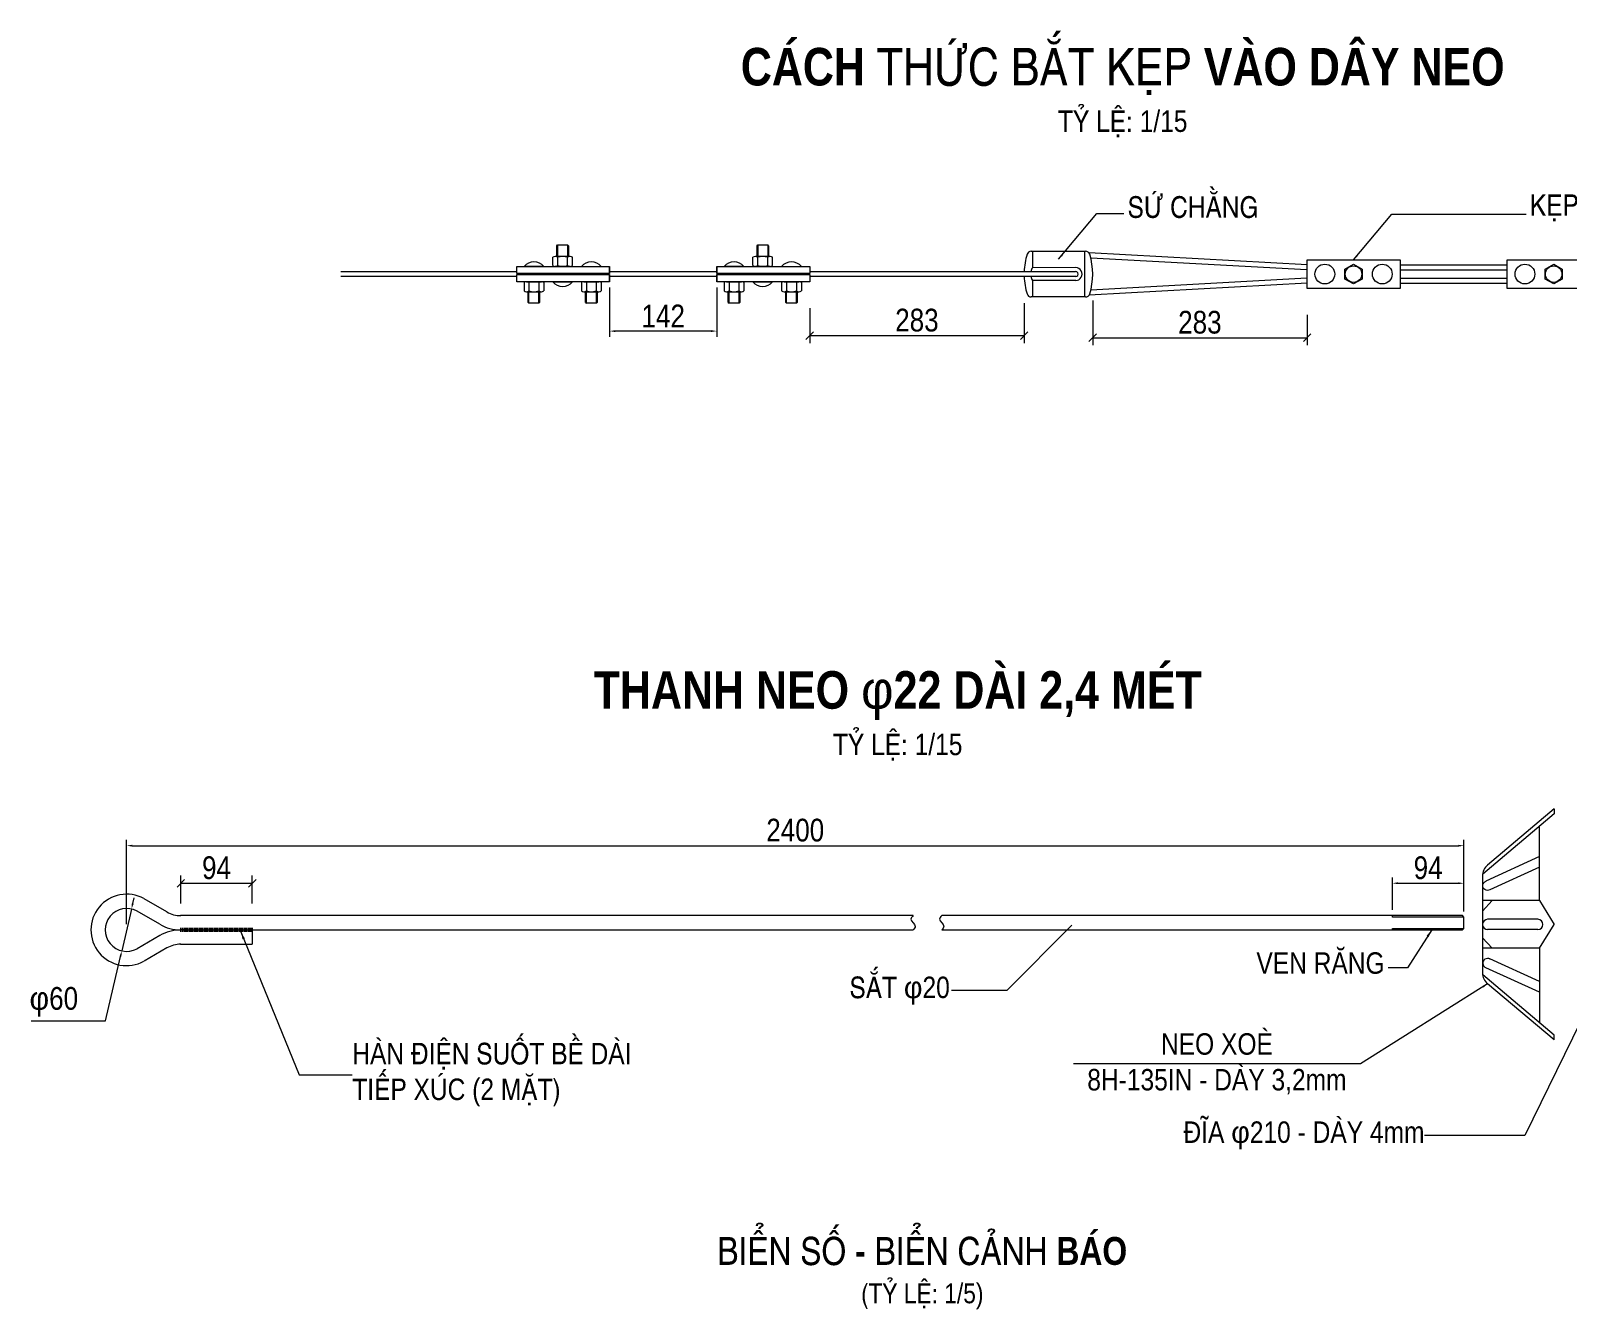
# Model space of a CAD drawing. Header units: millimetres. Extents: x -23083795 to 376618, y 113268 to 3804440.
# Drawn here: x 297720 to 301778, y 118633 to 122010 of the extents above; entities that cross this region are included whole.
import ezdxf

# ---------------------------------------------------------------- set-up
doc = ezdxf.new("R2010")
doc.units = ezdxf.units.MM
doc.header["$LTSCALE"] = 6
for name, color, linetype, lineweight in [('Duongkichthuoc', 1, 'Continuous', 0), ('Netcoban', 4, 'Continuous', 25), ('Netvua', 3, 'Continuous', 20)]:
    doc.layers.add(name, color=color, linetype=linetype, lineweight=lineweight)
doc.styles.get("Standard").update_dxf_attribs({"font": 'VHELVCN_1.TTF', "height": 60})
doc.dimstyles.new('ISO-10', dxfattribs={"dimtxt": 35, "dimasz": 20, "dimexe": 20, "dimexo": 70, "dimgap": 10, "dimtad": 1, "dimtoh": 1, "dimdec": 0, "dimlfac": 0.5, "dimrnd": 1, "dimtxsty": 'Standard', "dimblk": 'OBLIQUE', "dimcen": 2.5, "dimclrd": 7, "dimclre": 7, "dimclrt": 7, "dimadec": 0, "dimazin": 0, "dimtfac": 1, "dimtdec": 0, "dimtmove": 0, "dimatfit": 3, "dimfxl": 1, "dimlwd": 0, "dimlwe": 0, "dimarcsym": 0})
doc.dimstyles.new('ISO-15', dxfattribs={"dimtxt": 2.5, "dimasz": 15, "dimexe": 15, "dimexo": 15, "dimgap": 10, "dimtad": 1, "dimtoh": 1, "dimdec": 0, "dimlfac": 0.5, "dimrnd": 1, "dimtxsty": 'Standard', "dimcen": 25, "dimclrd": 7, "dimclre": 7, "dimadec": 0, "dimazin": 0, "dimtfac": 1, "dimtdec": 0, "dimtmove": 0, "dimatfit": 3, "dimfxl": 1, "dimlwd": 0, "dimlwe": 0, "dimarcsym": 0})
doc.dimstyles.new('ISO-5', dxfattribs={"dimtxt": 6, "dimasz": 15, "dimexe": 15, "dimexo": 15, "dimgap": 10, "dimtad": 1, "dimtoh": 1, "dimdec": 1, "dimlfac": 0.166667, "dimtxsty": 'Standard', "dimcen": 25, "dimclrd": 7, "dimclre": 7, "dimadec": 0, "dimazin": 0, "dimtfac": 1, "dimtdec": 1, "dimtmove": 0, "dimatfit": 3, "dimfxl": 1, "dimlwd": 0, "dimlwe": 0, "dimarcsym": 0})

# ---------------------------------------------------------------- blocks, each defined once
blk = doc.blocks.new('*D259')
at = {"color": 7, "lineweight": 0, "transparency": 16777216}
for p, q in [((297973.3, 119649.7), (297973.3, 119872.2)), ((297988.3, 119857.2), (301490.2, 119857.2)), ((301505.2, 119683.6), (301505.2, 119872.2))]:
    blk.add_line(p, q, dxfattribs=at)
at = {"color": 7, "transparency": 16777216}
for points in [[(297988.3, 119859.7), (297988.3, 119854.7), (297973.3, 119857.2)], [(301490.2, 119859.7), (301490.2, 119854.7), (301505.2, 119857.2)]]:
    blk.add_solid(points, dxfattribs=at)
at = {"layer": 'Defpoints', "color": 0, "transparency": 16777216}
for p in [(301505.2, 119857.2), (301505.2, 119668.6), (297973.3, 119634.7)]:
    blk.add_point(p, dxfattribs=at)
at = {"color": 0, "transparency": 16777216, "insert": (299739.2, 119897.9), "char_height": 60, "attachment_point": 5}
blk.add_mtext('2400', dxfattribs=at)
blk = doc.blocks.new('_Oblique')
at = {"color": 0, "lineweight": -2}
blk.add_line((-0.5, -0.5), (0.5, 0.5), dxfattribs=at)
blk = doc.blocks.new('*D260')
at = {"color": 7, "lineweight": 0, "transparency": 16777216}
for p, q in [((299777.5, 121276.6), (299777.5, 121184.3)), ((300343.8, 121290.3), (300343.8, 121184.3)), ((299777.5, 121204.3), (300343.8, 121204.3))]:
    blk.add_line(p, q, dxfattribs=at)
at = {"layer": 'Defpoints', "color": 0, "transparency": 16777216}
for p in [(299777.5, 121346.6), (300343.8, 121360.3), (300343.8, 121204.3)]:
    blk.add_point(p, dxfattribs=at)
at = {"color": 7, "lineweight": 0, "transparency": 16777216, "xscale": 20, "yscale": 20, "zscale": 20, "rotation": 180}
blk.add_blockref('_Oblique', (299777.5, 121204.3), dxfattribs=at)
at = {"color": 7, "lineweight": 0, "transparency": 16777216, "xscale": 20, "yscale": 20, "zscale": 20}
blk.add_blockref('_Oblique', (300343.8, 121204.3), dxfattribs=at)
at = {"color": 7, "transparency": 16777216, "insert": (300060.6, 121245), "char_height": 60, "attachment_point": 5}
blk.add_mtext('283', dxfattribs=at)
blk = doc.blocks.new('*D266')
at = {"color": 7, "lineweight": 0, "transparency": 16777216}
for p, q in [((297986.1, 119689.8), (297960.4, 119579.5)), ((297989.5, 119704.4), (297992.9, 119719)), ((297917.5, 119394.5), (297957, 119564.9)), ((297720.8, 119394.5), (297917.5, 119394.5))]:
    blk.add_line(p, q, dxfattribs=at)
at = {"color": 7, "transparency": 16777216}
for points in [[(297987, 119705), (297991.9, 119703.9), (297986.1, 119689.8)], [(297954.6, 119565.4), (297959.5, 119564.3), (297960.4, 119579.5)]]:
    blk.add_solid(points, dxfattribs=at)
at = {"layer": 'Defpoints', "color": 0, "transparency": 16777216}
for p in [(297986.1, 119689.8), (297960.4, 119579.5)]:
    blk.add_point(p, dxfattribs=at)
at = {"color": 0, "transparency": 16777216, "insert": (297780.8, 119444.8), "char_height": 60, "attachment_point": 5}
blk.add_mtext('{\\fSymbol|b0|i0|c2|p16;f}60', dxfattribs=at)
blk = doc.blocks.new('*D267')
at = {"layer": 'Defpoints', "color": 0, "transparency": 16777216}
for p in [(298305.1, 119758), (298116.4, 119634.7), (298305.1, 119634.7)]:
    blk.add_point(p, dxfattribs=at)
at = {"layer": 'Netvua', "color": 7, "lineweight": 0, "transparency": 16777216}
for p, q in [((298116.4, 119704.7), (298116.4, 119778)), ((298305.1, 119704.7), (298305.1, 119778)), ((298116.4, 119758), (298305.1, 119758))]:
    blk.add_line(p, q, dxfattribs=at)
at = {"layer": 'Netvua', "color": 7, "lineweight": 0, "transparency": 16777216, "xscale": 20, "yscale": 20, "zscale": 20, "rotation": 180}
blk.add_blockref('_Oblique', (298116.4, 119758), dxfattribs=at)
at = {"layer": 'Netvua', "color": 7, "lineweight": 0, "transparency": 16777216, "xscale": 20, "yscale": 20, "zscale": 20}
blk.add_blockref('_Oblique', (298305.1, 119758), dxfattribs=at)
at = {"layer": 'Netvua', "color": 7, "transparency": 16777216, "insert": (298210.7, 119798.6), "char_height": 60, "attachment_point": 5}
blk.add_mtext('94', dxfattribs=at)
blk = doc.blocks.new('*D268')
at = {"color": 7, "lineweight": 0, "transparency": 16777216}
for p, q in [((299248.9, 121331.6), (299248.9, 121201.3)), ((299532.1, 121331.6), (299532.1, 121201.3)), ((299517.1, 121216.3), (299263.9, 121216.3))]:
    blk.add_line(p, q, dxfattribs=at)
at = {"color": 7, "transparency": 16777216}
for points in [[(299263.9, 121218.8), (299263.9, 121213.8), (299248.9, 121216.3)], [(299517.1, 121218.8), (299517.1, 121213.8), (299532.1, 121216.3)]]:
    blk.add_solid(points, dxfattribs=at)
at = {"layer": 'Defpoints', "color": 0, "transparency": 16777216}
for p in [(299248.9, 121346.6), (299532.1, 121346.6), (299248.9, 121216.3)]:
    blk.add_point(p, dxfattribs=at)
at = {"color": 0, "transparency": 16777216, "insert": (299390.5, 121256.3), "char_height": 60, "attachment_point": 5}
blk.add_mtext('142', dxfattribs=at)
blk = doc.blocks.new('*D274')
at = {"color": 7, "lineweight": 0, "transparency": 16777216}
for p, q in [((300524.9, 121296.9), (300524.9, 121178.8)), ((301091.2, 121259.1), (301091.2, 121178.8)), ((300524.9, 121198.8), (301091.2, 121198.8))]:
    blk.add_line(p, q, dxfattribs=at)
at = {"layer": 'Defpoints', "color": 0, "transparency": 16777216}
for p in [(300524.9, 121366.9), (301091.2, 121329.1), (301091.2, 121198.8)]:
    blk.add_point(p, dxfattribs=at)
at = {"color": 7, "lineweight": 0, "transparency": 16777216, "xscale": 20, "yscale": 20, "zscale": 20, "rotation": 180}
blk.add_blockref('_Oblique', (300524.9, 121198.8), dxfattribs=at)
at = {"color": 7, "lineweight": 0, "transparency": 16777216, "xscale": 20, "yscale": 20, "zscale": 20}
blk.add_blockref('_Oblique', (301091.2, 121198.8), dxfattribs=at)
at = {"color": 7, "transparency": 16777216, "insert": (300808, 121239.4), "char_height": 60, "attachment_point": 5}
blk.add_mtext('283', dxfattribs=at)
blk = doc.blocks.new('*D275')
at = {"color": 7, "lineweight": 0, "transparency": 16777216}
for p, q in [((301316.4, 119687.4), (301316.4, 119773)), ((301505.2, 119683.6), (301505.2, 119773)), ((301331.4, 119758), (301490.2, 119758))]:
    blk.add_line(p, q, dxfattribs=at)
at = {"color": 7, "transparency": 16777216}
for points in [[(301331.4, 119760.5), (301331.4, 119755.5), (301316.4, 119758)], [(301490.2, 119760.5), (301490.2, 119755.5), (301505.2, 119758)]]:
    blk.add_solid(points, dxfattribs=at)
at = {"layer": 'Defpoints', "color": 0, "transparency": 16777216}
for p in [(301505.2, 119758), (301316.4, 119672.4), (301505.2, 119668.6)]:
    blk.add_point(p, dxfattribs=at)
at = {"color": 0, "transparency": 16777216, "insert": (301410.8, 119798.6), "char_height": 60, "attachment_point": 5}
blk.add_mtext('94', dxfattribs=at)

msp = doc.modelspace()

# ---------------------------------------------------------------- linework, layer by layer
at = {"layer": 'Duongkichthuoc'}
msp.add_lwpolyline([(300470.17986, 119647.08598), (300297.74066, 119474.64678), (300152.1431, 119474.64678)], dxfattribs=at)
at = {"layer": 'Netvua'}
for p, q in [((299109.76132, 121441.88193), (299111.64899, 121443.76961)), ((299109.76132, 121413.32419), (299109.76132, 121441.88193)), ((299111.64899, 121443.76961), (299138.07641, 121443.76961)), ((299111.64899, 121443.76961), (299111.64899, 121413.32419)), ((299139.96408, 121441.88193), (299138.07641, 121443.76961)), ((299138.07641, 121443.76961), (299138.07641, 121413.32419)), ((299139.96408, 121441.88193), (299139.96408, 121413.32419)), ((299638.30965, 121441.88193), (299640.19732, 121443.76961)), ((299638.30965, 121413.32419), (299638.30965, 121441.88193)), ((299640.19732, 121443.76961), (299640.19732, 121413.32419)), ((299640.19732, 121443.76961), (299666.62474, 121443.76961)), ((299666.62474, 121443.76961), (299666.62474, 121413.32419)), ((299668.51241, 121441.88193), (299666.62474, 121443.76961)), ((299668.51241, 121441.88193), (299668.51241, 121413.32419)), ((300362.40442, 121427.29924), (300506.12922, 121427.29924)), ((300365.45565, 121427.29924), (300365.45565, 121383.7659)), ((300503.07799, 121427.29924), (300503.07799, 121306.48819)), ((299003.53409, 121387.13943), (299248.93153, 121387.13943)), ((299003.53409, 121368.2627), (299003.53409, 121387.13943)), ((299075.15672, 121387.13943), (299022.844, 121387.13943)), ((299098.70634, 121389.16198), (299098.70634, 121411.30164)), ((299144.47997, 121413.32419), (299105.24543, 121413.32419)), ((299144.47997, 121387.13943), (299105.24543, 121387.13943)), ((299111.78452, 121389.16198), (299111.78452, 121411.30164)), ((299137.94088, 121389.16198), (299137.94088, 121411.30164)), ((299151.01906, 121389.16198), (299151.01906, 121411.30164)), ((299248.93153, 121387.13943), (299248.93153, 121368.2627)), ((299248.93153, 121368.2627), (299248.93153, 121387.13943)), ((299532.08242, 121387.13943), (299532.08242, 121368.2627)), ((299532.08242, 121368.2627), (299532.08242, 121387.13943)), ((299532.08242, 121387.13943), (299777.47985, 121387.13943)), ((299603.70505, 121387.13943), (299551.39233, 121387.13943)), ((299627.25467, 121389.16198), (299627.25467, 121411.30164)), ((299673.0283, 121413.32419), (299633.79376, 121413.32419)), ((299673.0283, 121387.13943), (299633.79376, 121387.13943)), ((299640.33285, 121389.16198), (299640.33285, 121411.30164)), ((299666.48921, 121389.16198), (299666.48921, 121411.30164)), ((299679.56739, 121389.16198), (299679.56739, 121411.30164)), ((299777.47985, 121387.13943), (299777.47985, 121368.2627)), ((301091.17688, 121391.13706), (300515.1221, 121422.85848)), ((301090.44201, 121377.79184), (300519.751, 121409.2179)), ((301091.17688, 121404.64716), (301336.57432, 121404.64716)), ((301091.17688, 121329.14026), (301091.17688, 121404.64716)), ((301191.22353, 121379.97189), (301213.8756, 121393.05007)), ((301213.8756, 121393.05007), (301236.52767, 121379.97189)), ((301336.57432, 121404.64716), (301336.57432, 121329.14026)), ((301336.57432, 121391.07643), (301619.72521, 121391.07643)), ((301619.72521, 121329.14026), (301619.72521, 121404.64716)), ((301619.72521, 121404.64716), (301865.12265, 121404.64716)), ((301719.77186, 121379.97189), (301742.42393, 121393.05007)), ((301742.42393, 121393.05007), (301765.076, 121379.97189)), ((298539.0764, 121373.50057), (299003.53409, 121373.50057)), ((299003.53409, 121360.28686), (298539.0764, 121360.28686)), ((298867.92814, 121373.50057), (299003.53409, 121373.50057)), ((299248.93153, 121368.2627), (299003.53409, 121368.2627)), ((299003.53409, 121365.52472), (299248.93153, 121365.52472)), ((299003.53409, 121346.648), (299003.53409, 121365.52472)), ((299248.93153, 121346.648), (299003.53409, 121346.648)), ((299029.38309, 121346.648), (299068.61763, 121346.648)), ((299098.70634, 121346.648), (299151.01906, 121346.648)), ((299181.10778, 121346.648), (299220.34231, 121346.648)), ((299248.93153, 121373.50057), (299532.08242, 121373.50057)), ((299248.93153, 121365.52472), (299248.93153, 121346.648)), ((299248.93153, 121346.648), (299248.93153, 121365.52472)), ((299532.08242, 121360.28686), (299248.93153, 121360.28686)), ((299777.47985, 121368.2627), (299532.08242, 121368.2627)), ((299532.08242, 121365.52472), (299532.08242, 121346.648)), ((299532.08242, 121346.648), (299532.08242, 121365.52472)), ((299532.08242, 121365.52472), (299777.47985, 121365.52472)), ((299777.47985, 121346.648), (299532.08242, 121346.648)), ((299557.93142, 121346.648), (299597.16596, 121346.648)), ((299627.25467, 121346.648), (299679.56739, 121346.648)), ((299709.6561, 121346.648), (299748.89064, 121346.648)), ((299777.47985, 121373.50057), (300479.72615, 121373.50057)), ((299777.47985, 121365.52472), (299777.47985, 121346.648)), ((300480.33276, 121360.28686), (299777.47985, 121360.28686)), ((300480.02946, 121383.88277), (300365.43596, 121383.76588)), ((300365.45565, 121350.05769), (300365.45565, 121306.48819)), ((300480.02946, 121349.90466), (300365.45565, 121350.05769)), ((301090.44201, 121355.99558), (300519.751, 121324.56953)), ((301191.22353, 121353.81553), (301191.22353, 121379.97189)), ((301213.8756, 121340.73735), (301191.22353, 121353.81553)), ((301236.52767, 121353.81553), (301213.8756, 121340.73735)), ((301236.52767, 121379.97189), (301236.52767, 121353.81553)), ((301336.57432, 121377.87562), (301619.72521, 121377.87562)), ((301336.57432, 121355.91181), (301619.72521, 121355.91181)), ((301719.77186, 121353.81553), (301719.77186, 121379.97189)), ((301742.42393, 121340.73735), (301719.77186, 121353.81553)), ((301765.076, 121353.81553), (301742.42393, 121340.73735)), ((301765.076, 121379.97189), (301765.076, 121353.81553)), ((299022.844, 121344.62545), (299022.844, 121322.48579)), ((299029.38309, 121320.46324), (299068.61763, 121320.46324)), ((299033.89898, 121291.90549), (299033.89898, 121320.46324)), ((299035.78665, 121290.01782), (299035.78665, 121320.46324)), ((299035.92218, 121344.62545), (299035.92218, 121322.48579)), ((299062.07854, 121344.62545), (299062.07854, 121322.48579)), ((299062.21407, 121290.01782), (299062.21407, 121320.46324)), ((299064.10174, 121320.46324), (299064.10174, 121291.90549)), ((299075.15672, 121344.62545), (299075.15672, 121322.48579)), ((299174.56869, 121344.62545), (299174.56869, 121322.48579)), ((299181.10778, 121320.46324), (299220.34231, 121320.46324)), ((299185.62366, 121291.90549), (299185.62366, 121320.46324)), ((299187.51134, 121290.01782), (299187.51134, 121320.46324)), ((299187.64687, 121344.62545), (299187.64687, 121322.48579)), ((299213.80322, 121344.62545), (299213.80322, 121322.48579)), ((299213.93875, 121290.01782), (299213.93875, 121320.46324)), ((299215.82643, 121320.46324), (299215.82643, 121291.90549)), ((299226.8814, 121344.62545), (299226.8814, 121322.48579)), ((299551.39233, 121344.62545), (299551.39233, 121322.48579)), ((299557.93142, 121320.46324), (299597.16596, 121320.46324)), ((299562.44731, 121291.90549), (299562.44731, 121320.46324)), ((299564.33498, 121290.01782), (299564.33498, 121320.46324)), ((299564.47051, 121344.62545), (299564.47051, 121322.48579)), ((299590.62687, 121344.62545), (299590.62687, 121322.48579)), ((299590.7624, 121290.01782), (299590.7624, 121320.46324)), ((299592.65007, 121320.46324), (299592.65007, 121291.90549)), ((299603.70505, 121344.62545), (299603.70505, 121322.48579)), ((299703.11701, 121344.62545), (299703.11701, 121322.48579)), ((299709.6561, 121320.46324), (299748.89064, 121320.46324)), ((299714.17199, 121291.90549), (299714.17199, 121320.46324)), ((299716.05966, 121290.01782), (299716.05966, 121320.46324)), ((299716.19519, 121344.62545), (299716.19519, 121322.48579)), ((299742.35155, 121344.62545), (299742.35155, 121322.48579)), ((299742.48708, 121290.01782), (299742.48708, 121320.46324)), ((299744.37475, 121320.46324), (299744.37475, 121291.90549)), ((299755.42973, 121344.62545), (299755.42973, 121322.48579)), ((300506.12922, 121306.48819), (300362.40442, 121306.48819)), ((301091.17688, 121342.65036), (300515.1221, 121310.92894)), ((301336.57432, 121329.14026), (301091.17688, 121329.14026)), ((301336.57432, 121342.711), (301619.72521, 121342.711)), ((301865.12265, 121329.14026), (301619.72521, 121329.14026)), ((299033.89898, 121291.90549), (299035.78665, 121290.01782)), ((299062.21407, 121290.01782), (299035.78665, 121290.01782)), ((299064.10174, 121291.90549), (299062.21407, 121290.01782)), ((299185.62366, 121291.90549), (299187.51134, 121290.01782)), ((299213.93875, 121290.01782), (299187.51134, 121290.01782)), ((299215.82643, 121291.90549), (299213.93875, 121290.01782)), ((299562.44731, 121291.90549), (299564.33498, 121290.01782)), ((299590.7624, 121290.01782), (299564.33498, 121290.01782)), ((299592.65007, 121291.90549), (299590.7624, 121290.01782)), ((299714.17199, 121291.90549), (299716.05966, 121290.01782)), ((299742.48708, 121290.01782), (299716.05966, 121290.01782)), ((299744.37475, 121291.90549), (299742.48708, 121290.01782)), ((301743.77849, 119941.5568), (301554.87211, 119782.16831)), ((301743.77849, 119954.46267), (301567.95937, 119806.11648)), ((301743.77849, 119954.46267), (301743.77849, 119941.5568)), ((301704.67646, 119712.01352), (301704.67646, 119908.56472)), ((301704.67646, 119828.33285), (301563.42194, 119763.56842)), ((301554.55191, 119777.26174), (301554.55191, 119521.16463)), ((301704.67646, 119800.3702), (301574.01567, 119740.46294)), ((298060.62546, 119649.58846), (298000.61315, 119684.23658)), ((298079.49886, 119682.27814), (298019.48655, 119716.92627)), ((301579.89067, 119712.01352), (301554.55191, 119684.29172)), ((301704.67646, 119712.01352), (301554.55191, 119712.01352)), ((301704.67646, 119712.01352), (301743.77849, 119649.21319)), ((300050.54272, 119672.40761), (298115.37053, 119672.40761)), ((301501.40139, 119672.40761), (300125.97234, 119672.40761)), ((301316.40948, 119668.63227), (301316.40948, 119672.40761)), ((301505.17674, 119668.63227), (301316.40948, 119668.63227)), ((301505.17674, 119668.63227), (301501.40139, 119672.40761)), ((301505.17674, 119638.42951), (301505.17674, 119668.63227)), ((301700.64628, 119662.70776), (301568.04649, 119662.70776)), ((301704.67646, 119586.41285), (301743.77849, 119649.21319)), ((298060.62515, 119619.7204), (298000.61284, 119585.07228)), ((298116.36101, 119629.49952), (298116.36101, 119639.8088)), ((298122.84321, 119634.65416), (298116.36101, 119634.65416)), ((298120.13636, 119639.8088), (298120.13636, 119629.49952)), ((298122.84321, 119634.65416), (300050.54272, 119634.65416)), ((298123.9117, 119639.8088), (298123.9117, 119629.49952)), ((298127.68705, 119639.8088), (298127.68705, 119629.49952)), ((298131.46239, 119639.8088), (298131.46239, 119629.49952)), ((298135.23774, 119639.8088), (298135.23774, 119629.49952)), ((298139.01308, 119639.8088), (298139.01308, 119629.49952)), ((298142.78843, 119639.8088), (298142.78843, 119629.49952)), ((298146.56378, 119639.8088), (298146.56378, 119629.49952)), ((298150.33912, 119639.8088), (298150.33912, 119629.49952)), ((298154.11447, 119639.8088), (298154.11447, 119629.49952)), ((298157.88981, 119639.8088), (298157.88981, 119629.49952)), ((298161.66516, 119639.8088), (298161.66516, 119629.49952)), ((298165.4405, 119639.8088), (298165.4405, 119629.49952)), ((298169.21585, 119639.8088), (298169.21585, 119629.49952)), ((298172.99119, 119639.8088), (298172.99119, 119629.49952)), ((298176.76654, 119639.8088), (298176.76654, 119629.49952)), ((298180.54188, 119639.8088), (298180.54188, 119629.49952)), ((298184.31723, 119639.8088), (298184.31723, 119629.49952)), ((298188.09257, 119639.8088), (298188.09257, 119629.49952)), ((298191.86792, 119639.8088), (298191.86792, 119629.49952)), ((298195.64326, 119639.8088), (298195.64326, 119629.49952)), ((298199.41861, 119639.8088), (298199.41861, 119629.49952)), ((298203.19395, 119639.8088), (298203.19395, 119629.49952)), ((298206.9693, 119639.8088), (298206.9693, 119629.49952)), ((298210.74464, 119639.8088), (298210.74464, 119629.49952)), ((298214.51999, 119639.8088), (298214.51999, 119629.49952)), ((298218.29533, 119639.8088), (298218.29533, 119629.49952)), ((298222.07068, 119639.8088), (298222.07068, 119629.49952)), ((298225.84602, 119639.8088), (298225.84602, 119629.49952)), ((298229.62137, 119639.8088), (298229.62137, 119629.49952)), ((298233.39671, 119639.8088), (298233.39671, 119629.49952)), ((298237.17206, 119639.8088), (298237.17206, 119629.49952)), ((298240.94741, 119639.8088), (298240.94741, 119629.49952)), ((298244.72275, 119639.8088), (298244.72275, 119629.49952)), ((298248.4981, 119639.8088), (298248.4981, 119629.49952)), ((298252.27344, 119639.8088), (298252.27344, 119629.49952)), ((298256.04879, 119639.8088), (298256.04879, 119629.49952)), ((298259.82413, 119639.8088), (298259.82413, 119629.49952)), ((298263.59948, 119639.8088), (298263.59948, 119629.49952)), ((298267.37482, 119639.8088), (298267.37482, 119629.49952)), ((298271.15017, 119639.8088), (298271.15017, 119629.49952)), ((298274.92551, 119639.8088), (298274.92551, 119629.49952)), ((298278.70086, 119639.8088), (298278.70086, 119629.49952)), ((298282.4762, 119639.8088), (298282.4762, 119629.49952)), ((298286.25155, 119639.8088), (298286.25155, 119629.49952)), ((298290.02689, 119639.8088), (298290.02689, 119629.49952)), ((298293.80224, 119639.8088), (298293.80224, 119629.49952)), ((298297.57758, 119639.8088), (298297.57758, 119629.49952)), ((298301.35293, 119639.8088), (298301.35293, 119629.49952)), ((298305.12827, 119639.8088), (298305.12827, 119629.49952)), ((298305.12827, 119639.8088), (298305.12827, 119629.49952)), ((298305.12827, 119634.65416), (298305.12827, 119596.89481)), ((300125.97234, 119634.65416), (301501.40139, 119634.65416)), ((301316.40948, 119634.65416), (301316.40948, 119638.42951)), ((301316.40948, 119638.42951), (301505.17674, 119638.42951)), ((301505.17674, 119638.42951), (301501.40139, 119634.65416)), ((301579.89067, 119586.41285), (301554.55191, 119614.13465)), ((301700.64628, 119635.71861), (301568.04649, 119635.71861)), ((298079.49886, 119587.03018), (298019.48655, 119552.38205)), ((298115.37053, 119596.90071), (298305.12827, 119596.90071)), ((301704.67646, 119586.41285), (301554.55191, 119586.41285)), ((301704.67646, 119586.41285), (301704.67646, 119389.86165)), ((301704.67646, 119470.09353), (301563.42194, 119534.85796)), ((301704.67646, 119498.05617), (301574.01567, 119557.96343)), ((301743.77849, 119356.86957), (301554.87211, 119516.25806)), ((301743.77849, 119343.9637), (301567.95937, 119492.30989)), ((301743.77849, 119343.9637), (301743.77849, 119356.86957))]:
    msp.add_line(p, q, dxfattribs=at)
for centre, radius in [((301138.01326, 121366.89371), 26.15636), ((301213.8756, 121366.89371), 21.76915), ((301289.73795, 121366.89371), 26.15636), ((301666.56159, 121366.89371), 26.15636), ((301742.42393, 121366.89371), 21.76915)]:
    msp.add_circle(centre, radius, dxfattribs=at)
for centre, radius, start, end in [((300362.40442, 121415.9732), 11.32604, 90, 162.80622106), ((300506.12922, 121415.9732), 11.32604, 17.19377894, 90), ((299049.00036, 121365.26396), 34.09826, 39.90690444, 140.09309556), ((299105.24543, 121401.74217), 11.58202, 55.62619043, 124.37380957), ((299105.24543, 121398.72145), 11.58202, 235.62619043, 304.37380957), ((299124.8627, 121370.02993), 43.29425, 72.41763101, 107.58236899), ((299124.8627, 121430.43368), 43.29425, 252.41763101, 287.58236899), ((299144.47997, 121401.74217), 11.58202, 55.62619043, 124.37380957), ((299144.47997, 121398.72145), 11.58202, 235.62619043, 304.37380957), ((299200.72505, 121365.26396), 34.09826, 39.90690444, 140.09309556), ((299577.54869, 121365.26396), 34.09826, 39.90690444, 140.09309556), ((299633.79376, 121401.74217), 11.58202, 55.62619043, 124.37380957), ((299633.79376, 121398.72145), 11.58202, 235.62619043, 304.37380957), ((299653.41103, 121370.02993), 43.29425, 72.41763101, 107.58236899), ((299653.41103, 121430.43368), 43.29425, 252.41763101, 287.58236899), ((299673.0283, 121401.74217), 11.58202, 55.62619043, 124.37380957), ((299673.0283, 121398.72145), 11.58202, 235.62619043, 304.37380957), ((299729.27337, 121365.26396), 34.09826, 39.90690444, 140.09309556), ((300521.01559, 121366.89371), 177.35705, 162.80622106, 177.86514012), ((300347.51805, 121366.89371), 177.35705, 342.80622106, 17.19377894), ((299029.38309, 121335.06598), 11.58202, 55.62619043, 124.37380957), ((299049.00036, 121303.35374), 43.29425, 72.41763101, 107.58236899), ((299068.61763, 121335.06598), 11.58202, 55.62619043, 124.37380957), ((299124.8627, 121368.52346), 34.09826, 219.90690444, 320.09309556), ((299181.10778, 121335.06598), 11.58202, 55.62619043, 124.37380957), ((299200.72505, 121303.35374), 43.29425, 72.41763101, 107.58236899), ((299220.34231, 121335.06598), 11.58202, 55.62619043, 124.37380957), ((299557.93142, 121335.06598), 11.58202, 55.62619043, 124.37380957), ((299577.54869, 121303.35374), 43.29425, 72.41763101, 107.58236899), ((299597.16596, 121335.06598), 11.58202, 55.62619043, 124.37380957), ((299653.41103, 121368.52346), 34.09826, 219.90690444, 320.09309556), ((299709.6561, 121335.06598), 11.58202, 55.62619043, 124.37380957), ((299729.27337, 121303.35374), 43.29425, 72.41763101, 107.58236899), ((299748.89064, 121335.06598), 11.58202, 55.62619043, 124.37380957), ((300521.01559, 121366.89371), 177.35705, 182.13485988, 197.19377894), ((300400.40353, 121366.9322), 38.80856, 154.29345175, 170.25576404), ((300400.40353, 121366.9322), 38.80856, 189.85957693, 205.77347919), ((300480.02946, 121366.89371), 6.61381, 267.37151494, 92.62848506), ((300480.02946, 121366.89371), 16.98905, 269.84694692, 90.11687959), ((299029.38309, 121332.04526), 11.58202, 235.62619043, 304.37380957), ((299049.00036, 121363.75749), 43.29425, 252.41763101, 287.58236899), ((299068.61763, 121332.04526), 11.58202, 235.62619043, 304.37380957), ((299181.10778, 121332.04526), 11.58202, 235.62619043, 304.37380957), ((299200.72505, 121363.75749), 43.29425, 252.41763101, 287.58236899), ((299220.34231, 121332.04526), 11.58202, 235.62619043, 304.37380957), ((299557.93142, 121332.04526), 11.58202, 235.62619043, 304.37380957), ((299577.54869, 121363.75749), 43.29425, 252.41763101, 287.58236899), ((299597.16596, 121332.04526), 11.58202, 235.62619043, 304.37380957), ((299709.6561, 121332.04526), 11.58202, 235.62619043, 304.37380957), ((299729.27337, 121363.75749), 43.29425, 252.41763101, 287.58236899), ((299748.89064, 121332.04526), 11.58202, 235.62619043, 304.37380957), ((300362.40442, 121317.81422), 11.32604, 197.19377894, 270), ((300506.12922, 121317.81422), 11.32604, 270, 342.80622106), ((301592.30537, 119777.26174), 37.75345, 130.15577387, 180), ((297973.25203, 119634.65416), 94.38363, 61.0757321, 298.9242679), ((297973.25203, 119634.65416), 56.63018, 61.0757321, 298.9242679), ((298116.36101, 119746.12526), 73.7243, 240, 270), ((298116.36101, 119746.12526), 111.4711, 240, 270), ((301568.04649, 119649.21319), 13.49458, 90, 180), ((301568.04649, 119649.21319), 13.49458, 180, 270), ((301700.64628, 119649.21319), 13.49458, 0, 90), ((301700.64628, 119649.21319), 13.49458, 270, 0), ((298116.36101, 119523.18306), 111.4711, 90, 120), ((298116.36101, 119523.18306), 73.7243, 90, 120), ((301592.30537, 119521.16463), 37.75345, 180, 229.84422613)]:
    msp.add_arc(centre, radius, start, end, dxfattribs=at)
at = {"layer": 'Netvua', "extrusion": (0, 0, -1)}
msp.add_ellipse((301568.85051, 119752.07607), major_axis=(12.68574, 5.81634), ratio=0.9107357646, start_param=1.5604139302, end_param=4.722771377, dxfattribs=at)
at = {"layer": 'Netvua'}
msp.add_ellipse((301568.85051, 119546.35031), major_axis=(12.68574, -5.81634), ratio=0.9107357646, start_param=1.5604139302, end_param=4.722771377, dxfattribs=at)
for points in [[(300050.54272, 119672.40761), (300044.89726, 119662.96925), (300056.18818, 119644.09252), (300050.54272, 119634.65416)], [(300125.97234, 119672.40761), (300120.32688, 119662.96925), (300131.6178, 119644.09252), (300125.97234, 119634.65416)]]:
    msp.add_spline(points, degree=3, dxfattribs=at)

# ---------------------------------------------------------------- texts
for s, insert, char_height, width, attachment_point in [('{\\fVNI-Helve-Condense|b1|i0|c0|p2;CAÙCH THÖÙC BAÉT KEÏP VAØO DAÂY NEO\\P\\fVNI-Helve-Condense|b0|i0|c0|p2;\\H0.5714x;TYÛ LEÄ: 1/15}', (300604.19211, 121846.2543), 99.1028115, 2565.3640276, 5), ('SÖÙ CHAÈNG', (300616.93795, 121543.27254), 56.630178, 806.1299231, 4), ('KEÏP THEÙP 3 BU-LON', (301679.36599, 121542.03649), 56.630178, 806.1299231, 4), ('{\\fVNI-Helve-Condense|b1|i0|c0|p2;THANH NEO \\fSymbol|b0|i0|c2|p16;f\\fVNI-Helve-Condense|b1|i0|c0|p2;22 DAØI 2,4 MEÙT\\P\\fVNI-Helve-Condense|b0|i0|c0|p2;\\H0.5714x;TYÛ LEÄ: 1/15}', (300009.82484, 120200.0941), 99.1028115, 2565.3640525, 5), ('SAÉT {\\fSymbol|b0|i0|c2|p16;f}20', (300147.428, 119474.42129), 56.630178, 375.3834227, 6), ('HAØN ÑIEÄN SUOÁT BEÀ DAØI TIEÁP XUÙC (2 MAËT)', (298569.26102, 119252.34249), 56.630178, 806.1299231, 4)]:
    msp.add_mtext(s, dxfattribs=dict(insert=insert, char_height=char_height, width=width, attachment_point=attachment_point))
at = {"color": 7, "char_height": 56.630178}
for s, insert, width, attachment_point in [('VEN RAÊNG', (301295.97769, 119518.06565), 461.7608324, 9), ('NEO XOEØ \\P8H-135IN - DAØY 3,2mm', (300852.96711, 119280.97719), 757.8228573, 5), ('ÑÓA {\\fSymbol|b0|i0|c2|p16;f}210 - DAØY 4mm', (301401.2374, 119091.99068), 802.0858677, 6)]:
    msp.add_mtext(s, dxfattribs=dict(at, insert=insert, width=width, attachment_point=attachment_point))
at = {"layer": 'Netcoban', "insert": (300074.62675, 118728.13809), "char_height": 73.5, "width": 1369.2567, "attachment_point": 5}
msp.add_mtext('{\\fVNI-Helve-Condense|b1|i0|c0|p2;BIEÅN SOÁ - BIEÅN CAÛNH BAÙO\\P\\fVNI-Helve-Condense|b0|i0|c0|p2;\\H0.7143x;(TYÛ LEÄ: 1/5)}', dxfattribs=at)

# ---------------------------------------------------------------- dimensions: what is measured, and where the dimension line sits
for base, p1, p2, dimstyle, picture, middle in [((299248.93153, 121216.26854), (299532.08242, 121346.648), (299248.93153, 121346.648), 'ISO-15', '*D268', (299390.50697, 121256.26854)), ((300343.78163, 121204.33297), (299777.47985, 121346.648), (300343.78163, 121360.28686), 'ISO-10', '*D260', (300060.63074, 121244.97297)), ((301091.17688, 121198.7608), (300524.8751, 121366.89371), (301091.17688, 121329.14026), 'ISO-10', '*D274', (300808.02599, 121239.4008)), ((301505.17674, 119757.96888), (301316.40948, 119672.40761), (301505.17674, 119668.63227), 'ISO-15', '*D275', (301410.79311, 119798.60888))]:
    dim = msp.add_linear_dim(base=base, p1=p1, p2=p2, dimstyle=dimstyle)
    dim.commit()
    dim.dimension.update_dxf_attribs({"geometry": picture, "text_midpoint": middle})
dim = msp.add_linear_dim(base=(301505.17674, 119857.22797), p1=(297973.25203, 119634.65416), p2=(301505.17674, 119668.63227), text='2400', dimstyle='ISO-15')
dim.commit()
dim.dimension.update_dxf_attribs({"geometry": '*D259', "text_midpoint": (299739.21438, 119897.86797)})
dim = msp.add_diameter_dim_2p(p1=(297986.06656, 119689.81542), p2=(297960.43749, 119579.4929), text='{\\fSymbol|b0|i0|c2|p16;f}60', dimstyle='ISO-15')
dim.commit()
dim.dimension.update_dxf_attribs({"geometry": '*D266', "text_midpoint": (297780.82888, 119394.49554), "dimtype": 163})
at = {"layer": 'Netvua'}
dim = msp.add_linear_dim(base=(298305.12827, 119757.96888), p1=(298116.36101, 119634.65416), p2=(298305.12827, 119634.65416), dimstyle='ISO-10', dxfattribs=at)
dim.commit()
dim.dimension.update_dxf_attribs({"geometry": '*D267', "text_midpoint": (298210.74464, 119798.60888)})

# ---------------------------------------------------------------- leaders
for points, dimstyle in [([(300434.59845, 121405.88322), (300535.86913, 121526.75541), (300607.49959, 121526.75541)], 'ISO-5'), ([(301213.8756, 121404.64716), (301315.14628, 121525.51936), (301669.92763, 121525.51936)], 'ISO-5'), ([(298274.92551, 119629.49952), (298429.22491, 119252.34249), (298569.26102, 119252.34249)], 'ISO-10'), ([(301420.21848, 119634.65416), (301356.72438, 119534.58278), (301305.41605, 119534.58278)], 'ISO-10'), ([(301567.95937, 119492.30989), (301231.87853, 119280.97719), (300474.05568, 119280.97719)], 'ISO-15'), ([(301854.43825, 119476.8585), (301665.82038, 119091.99068), (301401.2374, 119091.99068)], 'ISO-10')]:
    msp.add_leader(points, dimstyle=dimstyle, override={"dimgap": 10, "dimtad": 0})

doc.saveas('drawing.dxf')
